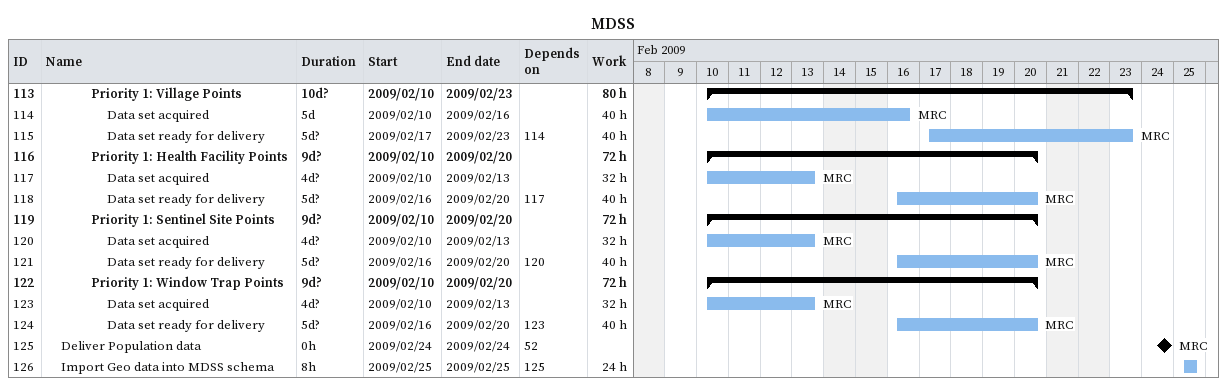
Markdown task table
MDSS

| ID | Level | Task | Duration | Start | Finish | Predecessors | Resources | Work (h) |
|---|---|---|---|---|---|---|---|---|
| 113 | 4 | **Priority 1: Village Points** | 10d? | 2009-02-10 | 2009-02-23 |  |  | 80 |
| 114 | 5 | Data set acquired | 5d | 2009-02-10 | 2009-02-16 |  | MRC | 40 |
| 115 | 5 | Data set ready for delivery | 5d? | 2009-02-17 | 2009-02-23 | 114 | MRC | 40 |
| 116 | 4 | **Priority 1: Health Facility Points** | 9d? | 2009-02-10 | 2009-02-20 |  |  | 72 |
| 117 | 5 | Data set acquired | 4d? | 2009-02-10 | 2009-02-13 |  | MRC | 32 |
| 118 | 5 | Data set ready for delivery | 5d? | 2009-02-16 | 2009-02-20 | 117 | MRC | 40 |
| 119 | 4 | **Priority 1: Sentinel Site Points** | 9d? | 2009-02-10 | 2009-02-20 |  |  | 72 |
| 120 | 5 | Data set acquired | 4d? | 2009-02-10 | 2009-02-13 |  | MRC | 32 |
| 121 | 5 | Data set ready for delivery | 5d? | 2009-02-16 | 2009-02-20 | 120 | MRC | 40 |
| 122 | 4 | **Priority 1: Window Trap Points** | 9d? | 2009-02-10 | 2009-02-20 |  |  | 72 |
| 123 | 5 | Data set acquired | 4d? | 2009-02-10 | 2009-02-13 |  | MRC | 32 |
| 124 | 5 | Data set ready for delivery | 5d? | 2009-02-16 | 2009-02-20 | 123 | MRC | 40 |
| 125 | 2 | Deliver Population data | 0h | 2009-02-24 | 2009-02-24 | 52 | MRC |  |
| 126 | 2 | Import Geo data into MDSS schema | 8h | 2009-02-25 | 2009-02-25 | 125 |  | 24 |
